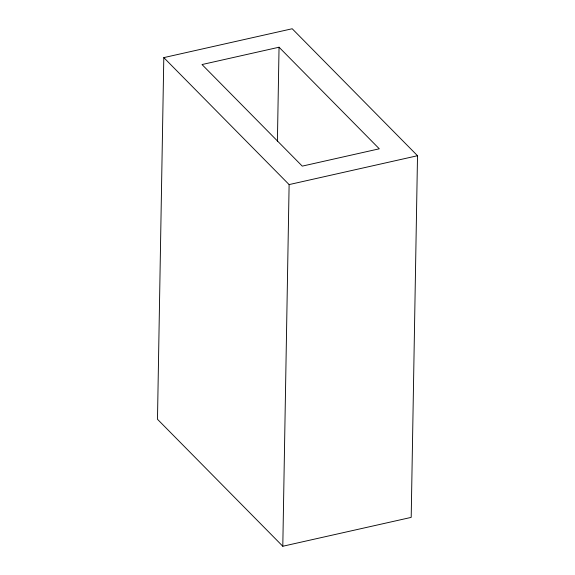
<?xml version="1.0" encoding="UTF-8"?>
<svg xmlns="http://www.w3.org/2000/svg" width="575" height="575" viewBox="0 0 575 575"><rect width="100%" height="100%" fill="white"/><g stroke="black" fill="none" stroke-linecap="round" stroke-linejoin="round"><path stroke-width="0.86" d="M163.803 57.615L157.485 419.276L282.799 546.25L411.197 517.385L417.515 155.724L292.201 28.75L163.803 57.615L289.117 184.589L282.799 546.25M277.402 141.45L279.048 47.222L202.012 64.544L302.263 166.125L379.299 148.803L279.048 47.222M289.117 184.589L417.515 155.724"/></g></svg>
